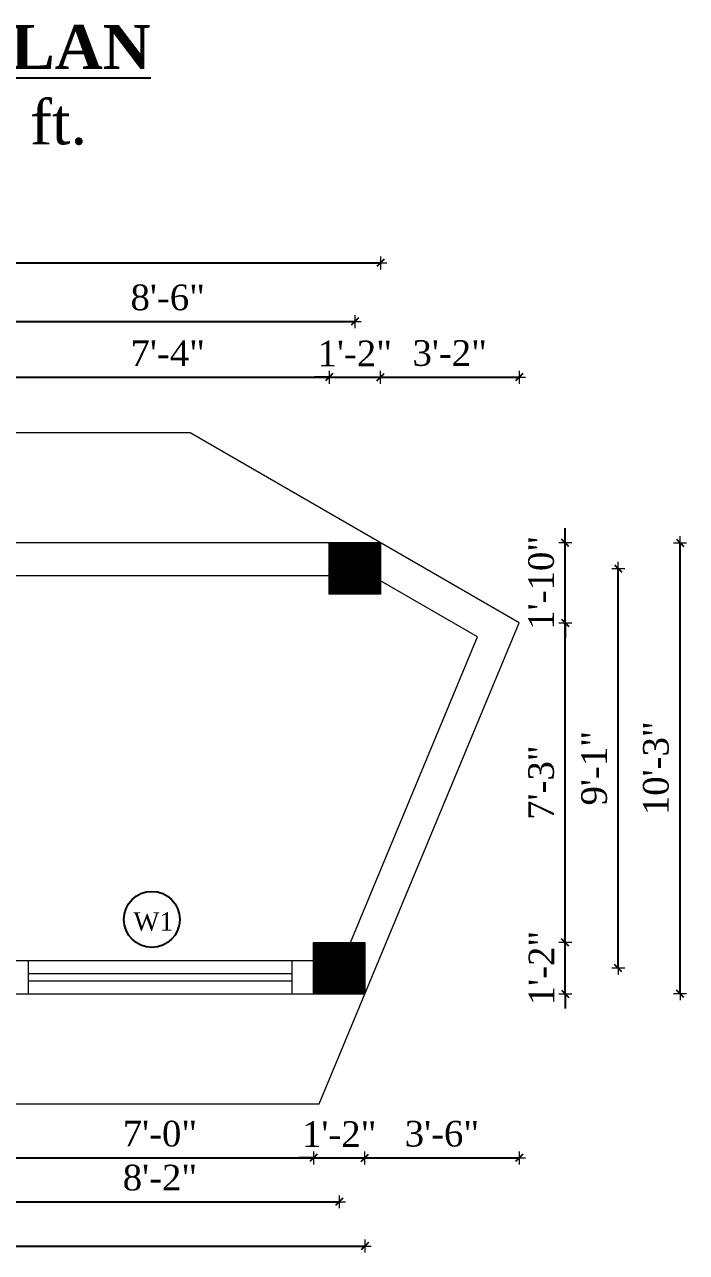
# Model space of a CAD drawing. Header units: inches. Extents: x 20273 to 45441, y -4696 to -1121.
# Drawn here: x 29348 to 29528.7, y -2802.5 to -2467.6 of the extents above; entities that cross this region are included whole.
import ezdxf

# ---------------------------------------------------------------- set-up
doc = ezdxf.new("R2010")
doc.units = ezdxf.units.IN
doc.header["$LTSCALE"] = 5
doc.header["$MEASUREMENT"] = 0
doc.layers.add('A-WALL', color=7, linetype='Continuous', lineweight=9)
doc.layers.add('Dimension', color=7, linetype='Continuous', lineweight=18)
doc.layers.add('dim line', color=7, linetype='Continuous', lineweight=15, true_color=0xfab2b2)
doc.layers.add('TEXT', color=6, linetype='Continuous')
doc.styles.add('ordinary', font='times.ttf')
doc.dimstyles.new('Copy of 96', dxfattribs={"dimtxt": 7, "dimasz": 4, "dimexe": 0.5, "dimexo": 0.5, "dimgap": 3, "dimtad": 1, "dimdec": 1, "dimzin": 11, "dimdsep": 46, "dimlunit": 4, "dimtxsty": 'ordinary', "dimblk": 'OBLIQUE', "dimcen": 0.09, "dimse1": 1, "dimse2": 1, "dimclrt": 6, "dimazin": 0, "dimtfac": 1, "dimtdec": 1, "dimtix": 1, "dimtmove": 2, "dimatfit": 3, "dimldrblk": 'leader', "dimfxl": 0.5, "dimfxlon": 1, "dimtolj": 1, "dimtzin": 0, "dimarcsym": 0})
pattern_1 = [(45, (2967.62238, 1055.69901), (-0.08838834765, 0.08838834765), [])]

# ---------------------------------------------------------------- blocks, each defined once
blk = doc.blocks.new('oblique')
at = {"color": 0, "lineweight": -2}
blk.add_line((0.25, 0.25), (-0.25, -0.25), dxfattribs=at)
at = {"layer": 'dim line', "lineweight": 9}
for p, q in [((-0.4375, 0), (0.4375, 0)), ((0, 0.4375), (0, -0.4375))]:
    blk.add_line(p, q, dxfattribs=at)
blk = doc.blocks.new('*D487')
at = {"layer": 'A-WALL', "color": 0, "lineweight": -2, "ltscale": 5, "transparency": 16777216}
blk.add_line((29343.01, -2776.68), (29426.88, -2776.68), dxfattribs=at)
at = {"layer": 'Defpoints', "color": 0, "ltscale": 5, "transparency": 16777216}
for p in [(29343.01, -2731.9), (29426.88, -2731.9), (29426.88, -2776.68)]:
    blk.add_point(p, dxfattribs=at)
at = {"layer": 'A-WALL', "color": 0, "lineweight": -2, "ltscale": 5, "transparency": 16777216, "xscale": 4, "yscale": 4, "zscale": 4, "rotation": 180}
blk.add_blockref('oblique', (29343.01, -2776.68), dxfattribs=at)
at = {"layer": 'A-WALL', "color": 0, "lineweight": -2, "ltscale": 5, "transparency": 16777216, "xscale": 4, "yscale": 4, "zscale": 4}
blk.add_blockref('oblique', (29426.88, -2776.68), dxfattribs=at)
at = {"layer": 'A-WALL', "color": 6, "ltscale": 5, "transparency": 16777216, "insert": (29384.94, -2770.11), "char_height": 7, "attachment_point": 5, "style": 'ordinary'}
blk.add_mtext('\\A1;7\'-0"', dxfattribs=at)
blk = doc.blocks.new('_OBLIQUE')
at = {"color": 0, "linetype": 'ByBlock'}
blk.add_line((-0.5, -0.5), (0.5, 0.5), dxfattribs=at)
blk = doc.blocks.new('leader')
at = {"layer": 'Dimension'}
for p, q in [((0, -4.328), (0, 4.328)), ((-4.424, 0), (4.424, 0))]:
    blk.add_line(p, q, dxfattribs=at)
blk = doc.blocks.new('*D488')
at = {"layer": 'A-WALL', "color": 0, "lineweight": -2, "ltscale": 5, "transparency": 16777216}
for p, q in [((29426.88, -2776.68), (29422.88, -2776.68)), ((29426.88, -2776.68), (29440.88, -2776.68)), ((29440.88, -2776.68), (29444.88, -2776.68))]:
    blk.add_line(p, q, dxfattribs=at)
at = {"layer": 'Defpoints', "color": 0, "ltscale": 5, "transparency": 16777216}
for p in [(29426.88, -2731.9), (29440.88, -2731.9), (29440.88, -2776.68)]:
    blk.add_point(p, dxfattribs=at)
at = {"layer": 'A-WALL', "color": 0, "lineweight": -2, "ltscale": 5, "transparency": 16777216, "xscale": 4, "yscale": 4, "zscale": 4}
blk.add_blockref('oblique', (29426.88, -2776.68), dxfattribs=at)
at = {"layer": 'A-WALL', "color": 0, "lineweight": -2, "ltscale": 5, "transparency": 16777216, "xscale": 4, "yscale": 4, "zscale": 4, "rotation": 180}
blk.add_blockref('oblique', (29440.88, -2776.68), dxfattribs=at)
at = {"layer": 'A-WALL', "color": 6, "ltscale": 5, "transparency": 16777216, "insert": (29433.88, -2770.18), "char_height": 7, "attachment_point": 5, "style": 'ordinary'}
blk.add_mtext('\\A1;1\'-2"', dxfattribs=at)
blk = doc.blocks.new('*D491')
at = {"layer": 'A-WALL', "color": 0, "lineweight": -2, "ltscale": 5, "transparency": 16777216}
blk.add_line((29336.01, -2788.65), (29433.88, -2788.65), dxfattribs=at)
at = {"layer": 'Defpoints', "color": 0, "ltscale": 5, "transparency": 16777216}
for p in [(29336.01, -2724.9), (29433.88, -2724.9), (29433.88, -2788.65)]:
    blk.add_point(p, dxfattribs=at)
at = {"layer": 'A-WALL', "color": 0, "lineweight": -2, "ltscale": 5, "transparency": 16777216, "xscale": 4, "yscale": 4, "zscale": 4, "rotation": 180}
blk.add_blockref('oblique', (29336.01, -2788.65), dxfattribs=at)
at = {"layer": 'A-WALL', "color": 0, "lineweight": -2, "ltscale": 5, "transparency": 16777216, "xscale": 4, "yscale": 4, "zscale": 4}
blk.add_blockref('oblique', (29433.88, -2788.65), dxfattribs=at)
at = {"layer": 'A-WALL', "color": 6, "ltscale": 5, "transparency": 16777216, "insert": (29384.94, -2782.09), "char_height": 7, "attachment_point": 5, "style": 'ordinary'}
blk.add_mtext('\\A1;8\'-2"', dxfattribs=at)
blk = doc.blocks.new('*D492')
at = {"layer": 'A-WALL', "color": 0, "lineweight": -2, "ltscale": 5, "transparency": 16777216}
blk.add_line((29088.01, -2800.71), (29440.88, -2800.71), dxfattribs=at)
at = {"layer": 'Defpoints', "color": 0, "ltscale": 5, "transparency": 16777216}
for p in [(29088.01, -2731.9), (29440.88, -2731.9), (29440.88, -2800.71)]:
    blk.add_point(p, dxfattribs=at)
at = {"layer": 'A-WALL', "color": 0, "lineweight": -2, "ltscale": 5, "transparency": 16777216, "xscale": 4, "yscale": 4, "zscale": 4, "rotation": 180}
blk.add_blockref('oblique', (29088.01, -2800.71), dxfattribs=at)
at = {"layer": 'A-WALL', "color": 0, "lineweight": -2, "ltscale": 5, "transparency": 16777216, "xscale": 4, "yscale": 4, "zscale": 4}
blk.add_blockref('oblique', (29440.88, -2800.71), dxfattribs=at)
at = {"layer": 'A-WALL', "color": 6, "ltscale": 5, "transparency": 16777216, "insert": (29264.44, -2794.14), "char_height": 7, "attachment_point": 5, "style": 'ordinary'}
blk.add_mtext('\\A1;29\'-5"', dxfattribs=at)
blk = doc.blocks.new('*D503')
at = {"layer": 'A-WALL', "color": 0, "lineweight": -2, "ltscale": 5, "transparency": 16777216}
blk.add_line((29343.01, -2563.8), (29431.13, -2563.8), dxfattribs=at)
at = {"layer": 'Defpoints', "color": 0, "ltscale": 5, "transparency": 16777216}
for p in [(29431.13, -2563.8), (29343.01, -2608.91), (29431.13, -2608.91)]:
    blk.add_point(p, dxfattribs=at)
at = {"layer": 'A-WALL', "color": 0, "lineweight": -2, "ltscale": 5, "transparency": 16777216, "xscale": 4, "yscale": 4, "zscale": 4, "rotation": 180}
blk.add_blockref('oblique', (29343.01, -2563.8), dxfattribs=at)
at = {"layer": 'A-WALL', "color": 0, "lineweight": -2, "ltscale": 5, "transparency": 16777216, "xscale": 4, "yscale": 4, "zscale": 4}
blk.add_blockref('oblique', (29431.13, -2563.8), dxfattribs=at)
at = {"layer": 'A-WALL', "color": 6, "ltscale": 5, "transparency": 16777216, "insert": (29387.07, -2557.23), "char_height": 7, "attachment_point": 5, "style": 'ordinary'}
blk.add_mtext('\\A1;7\'-4"', dxfattribs=at)
blk = doc.blocks.new('*D504')
at = {"layer": 'A-WALL', "color": 0, "lineweight": -2, "ltscale": 5, "transparency": 16777216}
for p, q in [((29431.13, -2563.8), (29427.13, -2563.8)), ((29431.13, -2563.8), (29445.13, -2563.8)), ((29445.13, -2563.8), (29449.13, -2563.8))]:
    blk.add_line(p, q, dxfattribs=at)
at = {"layer": 'Defpoints', "color": 0, "ltscale": 5, "transparency": 16777216}
for p in [(29445.13, -2563.8), (29431.13, -2608.91), (29445.13, -2608.91)]:
    blk.add_point(p, dxfattribs=at)
at = {"layer": 'A-WALL', "color": 0, "lineweight": -2, "ltscale": 5, "transparency": 16777216, "xscale": 4, "yscale": 4, "zscale": 4}
blk.add_blockref('oblique', (29431.13, -2563.8), dxfattribs=at)
at = {"layer": 'A-WALL', "color": 0, "lineweight": -2, "ltscale": 5, "transparency": 16777216, "xscale": 4, "yscale": 4, "zscale": 4, "rotation": 180}
blk.add_blockref('oblique', (29445.13, -2563.8), dxfattribs=at)
at = {"layer": 'A-WALL', "color": 6, "ltscale": 5, "transparency": 16777216, "insert": (29438.13, -2557.3), "char_height": 7, "attachment_point": 5, "style": 'ordinary'}
blk.add_mtext('\\A1;1\'-2"', dxfattribs=at)
blk = doc.blocks.new('*D505')
at = {"layer": 'A-WALL', "color": 0, "lineweight": -2, "ltscale": 5, "transparency": 16777216}
blk.add_line((29445.13, -2563.8), (29482.95, -2563.8), dxfattribs=at)
at = {"layer": 'Defpoints', "color": 0, "ltscale": 5, "transparency": 16777216}
for p in [(29482.95, -2563.8), (29445.13, -2608.91), (29482.95, -2630.77)]:
    blk.add_point(p, dxfattribs=at)
at = {"layer": 'A-WALL', "color": 0, "lineweight": -2, "ltscale": 5, "transparency": 16777216, "xscale": 4, "yscale": 4, "zscale": 4, "rotation": 180}
blk.add_blockref('oblique', (29445.13, -2563.8), dxfattribs=at)
at = {"layer": 'A-WALL', "color": 0, "lineweight": -2, "ltscale": 5, "transparency": 16777216, "xscale": 4, "yscale": 4, "zscale": 4}
blk.add_blockref('oblique', (29482.95, -2563.8), dxfattribs=at)
at = {"layer": 'A-WALL', "color": 6, "ltscale": 5, "transparency": 16777216, "insert": (29464.04, -2557.24), "char_height": 7, "attachment_point": 5, "style": 'ordinary'}
blk.add_mtext('\\A1;3\'-2"', dxfattribs=at)
blk = doc.blocks.new('*D506')
at = {"layer": 'A-WALL', "color": 0, "lineweight": -2, "ltscale": 5, "transparency": 16777216}
blk.add_line((29440.88, -2776.68), (29482.95, -2776.68), dxfattribs=at)
at = {"layer": 'Defpoints', "color": 0, "ltscale": 5, "transparency": 16777216}
for p in [(29482.95, -2630.77), (29440.88, -2731.9), (29482.95, -2776.68)]:
    blk.add_point(p, dxfattribs=at)
at = {"layer": 'A-WALL', "color": 0, "lineweight": -2, "ltscale": 5, "transparency": 16777216, "xscale": 4, "yscale": 4, "zscale": 4, "rotation": 180}
blk.add_blockref('oblique', (29440.88, -2776.68), dxfattribs=at)
at = {"layer": 'A-WALL', "color": 0, "lineweight": -2, "ltscale": 5, "transparency": 16777216, "xscale": 4, "yscale": 4, "zscale": 4}
blk.add_blockref('oblique', (29482.95, -2776.68), dxfattribs=at)
at = {"layer": 'A-WALL', "color": 6, "ltscale": 5, "transparency": 16777216, "insert": (29461.91, -2770.12), "char_height": 7, "attachment_point": 5, "style": 'ordinary'}
blk.add_mtext('\\A1;3\'-6"', dxfattribs=at)
blk = doc.blocks.new('*D509')
at = {"layer": 'A-WALL', "color": 0, "lineweight": -2, "ltscale": 5, "transparency": 16777216}
blk.add_line((29336.01, -2548.63), (29438.13, -2548.63), dxfattribs=at)
at = {"layer": 'Defpoints', "color": 0, "ltscale": 5, "transparency": 16777216}
for p in [(29438.13, -2548.63), (29336.01, -2615.91), (29438.13, -2615.91)]:
    blk.add_point(p, dxfattribs=at)
at = {"layer": 'A-WALL', "color": 0, "lineweight": -2, "ltscale": 5, "transparency": 16777216, "xscale": 4, "yscale": 4, "zscale": 4, "rotation": 180}
blk.add_blockref('oblique', (29336.01, -2548.63), dxfattribs=at)
at = {"layer": 'A-WALL', "color": 0, "lineweight": -2, "ltscale": 5, "transparency": 16777216, "xscale": 4, "yscale": 4, "zscale": 4}
blk.add_blockref('oblique', (29438.13, -2548.63), dxfattribs=at)
at = {"layer": 'A-WALL', "color": 6, "ltscale": 5, "transparency": 16777216, "insert": (29387.07, -2542.07), "char_height": 7, "attachment_point": 5, "style": 'ordinary'}
blk.add_mtext('\\A1;8\'-6"', dxfattribs=at)
blk = doc.blocks.new('*D510')
at = {"layer": 'A-WALL', "color": 0, "lineweight": -2, "ltscale": 5, "transparency": 16777216}
blk.add_line((29086.97, -2532.62), (29445.13, -2532.62), dxfattribs=at)
at = {"layer": 'Defpoints', "color": 0, "ltscale": 5, "transparency": 16777216}
for p in [(29445.13, -2532.62), (29086.97, -2608.91), (29445.13, -2608.91)]:
    blk.add_point(p, dxfattribs=at)
at = {"layer": 'A-WALL', "color": 0, "lineweight": -2, "ltscale": 5, "transparency": 16777216, "xscale": 4, "yscale": 4, "zscale": 4, "rotation": 180}
blk.add_blockref('oblique', (29086.97, -2532.62), dxfattribs=at)
at = {"layer": 'A-WALL', "color": 0, "lineweight": -2, "ltscale": 5, "transparency": 16777216, "xscale": 4, "yscale": 4, "zscale": 4}
blk.add_blockref('oblique', (29445.13, -2532.62), dxfattribs=at)
at = {"layer": 'A-WALL', "color": 6, "ltscale": 5, "transparency": 16777216, "insert": (29266.05, -2526.05), "char_height": 7, "attachment_point": 5, "style": 'ordinary'}
blk.add_mtext('\\A1;29\'-10"', dxfattribs=at)
blk = doc.blocks.new('*D511')
at = {"layer": 'A-WALL', "color": 0, "lineweight": -2, "ltscale": 5, "transparency": 16777216}
for p, q in [((29495.58, -2717.9), (29495.58, -2713.9)), ((29495.58, -2731.9), (29495.58, -2717.9)), ((29495.58, -2731.9), (29495.58, -2735.9))]:
    blk.add_line(p, q, dxfattribs=at)
at = {"layer": 'Defpoints', "color": 0, "ltscale": 5, "transparency": 16777216}
for p in [(29440.88, -2717.9), (29495.58, -2717.9), (29440.88, -2731.9)]:
    blk.add_point(p, dxfattribs=at)
at = {"layer": 'A-WALL', "color": 0, "lineweight": -2, "ltscale": 5, "transparency": 16777216, "xscale": 4, "yscale": 4, "zscale": 4}
for p, rotation in [((29495.58, -2717.9), 270), ((29495.58, -2731.9), 90)]:
    blk.add_blockref('oblique', p, dxfattribs=dict(at, rotation=rotation))
at = {"layer": 'A-WALL', "color": 6, "ltscale": 5, "transparency": 16777216, "insert": (29489.08, -2724.9), "char_height": 7, "attachment_point": 5, "rotation": 90, "style": 'ordinary'}
blk.add_mtext('\\A1;1\'-2"', dxfattribs=at)
blk = doc.blocks.new('*D512')
at = {"layer": 'A-WALL', "color": 0, "lineweight": -2, "ltscale": 5, "transparency": 16777216}
blk.add_line((29495.58, -2717.9), (29495.58, -2630.77), dxfattribs=at)
at = {"layer": 'Defpoints', "color": 0, "ltscale": 5, "transparency": 16777216}
for p in [(29482.95, -2630.77), (29495.58, -2630.77), (29440.88, -2717.9)]:
    blk.add_point(p, dxfattribs=at)
at = {"layer": 'A-WALL', "color": 0, "lineweight": -2, "ltscale": 5, "transparency": 16777216, "xscale": 4, "yscale": 4, "zscale": 4}
for p, rotation in [((29495.58, -2630.77), 90), ((29495.58, -2717.9), 270)]:
    blk.add_blockref('oblique', p, dxfattribs=dict(at, rotation=rotation))
at = {"layer": 'A-WALL', "color": 6, "ltscale": 5, "transparency": 16777216, "insert": (29489.01, -2674.33), "char_height": 7, "attachment_point": 5, "rotation": 90, "style": 'ordinary'}
blk.add_mtext('\\A1;7\'-3"', dxfattribs=at)
blk = doc.blocks.new('*D513')
at = {"layer": 'A-WALL', "color": 0, "lineweight": -2, "ltscale": 5, "transparency": 16777216}
for p, q in [((29495.58, -2608.91), (29495.58, -2604.91)), ((29495.58, -2630.77), (29495.58, -2608.91)), ((29495.58, -2630.77), (29495.58, -2634.77))]:
    blk.add_line(p, q, dxfattribs=at)
at = {"layer": 'Defpoints', "color": 0, "ltscale": 5, "transparency": 16777216}
for p in [(29445.13, -2608.91), (29495.58, -2608.91), (29482.95, -2630.77)]:
    blk.add_point(p, dxfattribs=at)
at = {"layer": 'A-WALL', "color": 0, "lineweight": -2, "ltscale": 5, "transparency": 16777216, "xscale": 4, "yscale": 4, "zscale": 4}
for p, rotation in [((29495.58, -2608.91), 270), ((29495.58, -2630.77), 90)]:
    blk.add_blockref('oblique', p, dxfattribs=dict(at, rotation=rotation))
at = {"layer": 'A-WALL', "color": 6, "ltscale": 5, "transparency": 16777216, "insert": (29489.02, -2619.84), "char_height": 7, "attachment_point": 5, "rotation": 90, "style": 'ordinary'}
blk.add_mtext('\\A1;1\'-10"', dxfattribs=at)
blk = doc.blocks.new('*D514')
at = {"layer": 'A-WALL', "color": 0, "lineweight": -2, "ltscale": 5, "transparency": 16777216}
blk.add_line((29510.05, -2724.9), (29510.05, -2615.91), dxfattribs=at)
at = {"layer": 'Defpoints', "color": 0, "ltscale": 5, "transparency": 16777216}
for p in [(29438.13, -2615.91), (29510.05, -2615.91), (29433.88, -2724.9)]:
    blk.add_point(p, dxfattribs=at)
at = {"layer": 'A-WALL', "color": 0, "lineweight": -2, "ltscale": 5, "transparency": 16777216, "xscale": 4, "yscale": 4, "zscale": 4}
for p, rotation in [((29510.05, -2615.91), 90), ((29510.05, -2724.9), 270)]:
    blk.add_blockref('oblique', p, dxfattribs=dict(at, rotation=rotation))
at = {"layer": 'A-WALL', "color": 6, "ltscale": 5, "transparency": 16777216, "insert": (29503.48, -2670.41), "char_height": 7, "attachment_point": 5, "rotation": 90, "style": 'ordinary'}
blk.add_mtext('\\A1;9\'-1"', dxfattribs=at)
blk = doc.blocks.new('*D515')
at = {"layer": 'A-WALL', "color": 0, "lineweight": -2, "ltscale": 5, "transparency": 16777216}
blk.add_line((29526.9, -2731.9), (29526.9, -2608.91), dxfattribs=at)
at = {"layer": 'Defpoints', "color": 0, "ltscale": 5, "transparency": 16777216}
for p in [(29445.13, -2608.91), (29526.9, -2608.91), (29440.88, -2731.9)]:
    blk.add_point(p, dxfattribs=at)
at = {"layer": 'A-WALL', "color": 0, "lineweight": -2, "ltscale": 5, "transparency": 16777216, "xscale": 4, "yscale": 4, "zscale": 4}
for p, rotation in [((29526.9, -2608.91), 90), ((29526.9, -2731.9), 270)]:
    blk.add_blockref('oblique', p, dxfattribs=dict(at, rotation=rotation))
at = {"layer": 'A-WALL', "color": 6, "ltscale": 5, "transparency": 16777216, "insert": (29520.34, -2670.41), "char_height": 7, "attachment_point": 5, "rotation": 90, "style": 'ordinary'}
blk.add_mtext('\\A1;10\'-3"', dxfattribs=at)

msp = doc.modelspace()

# ---------------------------------------------------------------- hatches: boundary and pattern name
at = {"layer": 'A-WALL', "ltscale": 5}
h = msp.add_hatch(dxfattribs=at)
h.set_pattern_fill('ANSI31', color=256)
h.set_pattern_definition(pattern_1)
h.paths.add_polyline_path([(29445.13, -2608.91), (29431.13, -2608.91), (29431.13, -2622.91), (29445.13, -2622.91)])
h = msp.add_hatch(dxfattribs=at)
h.set_pattern_fill('ANSI31', color=256)
h.set_pattern_definition(pattern_1)
h.paths.add_polyline_path([(29440.88, -2717.9), (29426.88, -2717.9), (29426.88, -2731.9), (29440.88, -2731.9)])

# ---------------------------------------------------------------- linework, layer by layer
for p, q in [((29393.22, -2578.91), (29086.71, -2578.91)), ((29482.95, -2630.77), (29393.22, -2578.91)), ((29445.13, -2608.91), (29086.97, -2608.91)), ((29431.13, -2617.91), (29343.01, -2617.91)), ((29471.61, -2634.61), (29445.13, -2619.31)), ((29428.4, -2761.9), (29482.95, -2630.77)), ((29436.95, -2717.9), (29471.61, -2634.61)), ((29426.88, -2722.9), (29343.01, -2722.9)), ((29348.94, -2722.9), (29348.94, -2731.9)), ((29420.94, -2722.9), (29420.94, -2731.9)), ((29348.94, -2726.4), (29420.94, -2726.4)), ((29348.94, -2728.4), (29420.94, -2728.4)), ((29088.01, -2731.9), (29440.88, -2731.9)), ((29088.27, -2761.9), (29428.4, -2761.9))]:
    msp.add_line(p, q, dxfattribs=at)
for points in [[(29431.13, -2608.91), (29445.13, -2608.91), (29445.13, -2622.91), (29431.13, -2622.91)], [(29426.88, -2717.9), (29440.88, -2717.9), (29440.88, -2731.9), (29426.88, -2731.9)]]:
    msp.add_lwpolyline(points, close=True, dxfattribs=at)
at = {"layer": 'TEXT'}
msp.add_circle((29382.72, -2711.64), 7.64, dxfattribs=at)

# ---------------------------------------------------------------- texts
at = {"layer": 'TEXT', "style": 'ordinary'}
msp.add_text('W1', height=5, rotation=0.0004, dxfattribs=at).set_placement((29377.69, -2714.7))
at = {"layer": 'TEXT', "char_height": 12, "width": 219.8151, "attachment_point": 8, "rotation": 359.9996, "style": 'ordinary'}
for s, insert in [('{\\fTimes New Roman|b1|i0|c0|p18;\\LFOURTH FLOOR PLAN}', (29282.22, -2479.93)), ('AREA = 218.241 sq. ft.', (29278.64, -2504.17))]:
    msp.add_mtext(s, dxfattribs=dict(at, insert=insert))

# ---------------------------------------------------------------- dimensions: what is measured, and where the dimension line sits
at = {"layer": 'A-WALL', "ltscale": 5}
for base, p1, p2, picture, middle in [((29445.13, -2532.62), (29086.97, -2608.91), (29445.13, -2608.91), '*D510', (29266.05, -2526.05)), ((29438.13, -2548.63), (29336.01, -2615.91), (29438.13, -2615.91), '*D509', (29387.07, -2542.07)), ((29431.13, -2563.8), (29343.01, -2608.91), (29431.13, -2608.91), '*D503', (29387.07, -2557.23)), ((29445.13, -2563.8), (29431.13, -2608.91), (29445.13, -2608.91), '*D504', (29438.13, -2557.3)), ((29482.95, -2563.8), (29445.13, -2608.91), (29482.95, -2630.77), '*D505', (29464.04, -2557.24)), ((29482.95, -2776.68), (29440.88, -2731.9), (29482.95, -2630.77), '*D506', (29461.91, -2770.12)), ((29433.88, -2788.65), (29336.01, -2724.9), (29433.88, -2724.9), '*D491', (29384.94, -2782.09)), ((29440.88, -2800.71), (29088.01, -2731.9), (29440.88, -2731.9), '*D492', (29264.44, -2794.14)), ((29426.88, -2776.68), (29343.01, -2731.9), (29426.88, -2731.9), '*D487', (29384.94, -2770.11)), ((29440.88, -2776.68), (29426.88, -2731.9), (29440.88, -2731.9), '*D488', (29433.88, -2770.18))]:
    dim = msp.add_linear_dim(base=base, p1=p1, p2=p2, dimstyle='Copy of 96', override={"dimdec": 0, "dimblk": 'oblique', "dimtdec": 0, "dimarcsym": 1}, dxfattribs=at)
    dim.commit()
    dim.dimension.update_dxf_attribs({"geometry": picture, "text_midpoint": middle})
for base, p1, p2, picture, middle in [((29495.58, -2608.91), (29482.95, -2630.77), (29445.13, -2608.91), '*D513', (29489.02, -2619.84)), ((29526.9, -2608.91), (29440.88, -2731.9), (29445.13, -2608.91), '*D515', (29520.34, -2670.41)), ((29510.05, -2615.91), (29433.88, -2724.9), (29438.13, -2615.91), '*D514', (29503.48, -2670.41)), ((29495.58, -2630.77), (29440.88, -2717.9), (29482.95, -2630.77), '*D512', (29489.01, -2674.33)), ((29495.58, -2717.9), (29440.88, -2731.9), (29440.88, -2717.9), '*D511', (29489.08, -2724.9))]:
    dim = msp.add_linear_dim(base=base, p1=p1, p2=p2, angle=90, dimstyle='Copy of 96', override={"dimdec": 0, "dimblk": 'oblique', "dimtdec": 0, "dimarcsym": 1}, dxfattribs=at)
    dim.commit()
    dim.dimension.update_dxf_attribs({"geometry": picture, "text_midpoint": middle})

doc.saveas('drawing.dxf')
